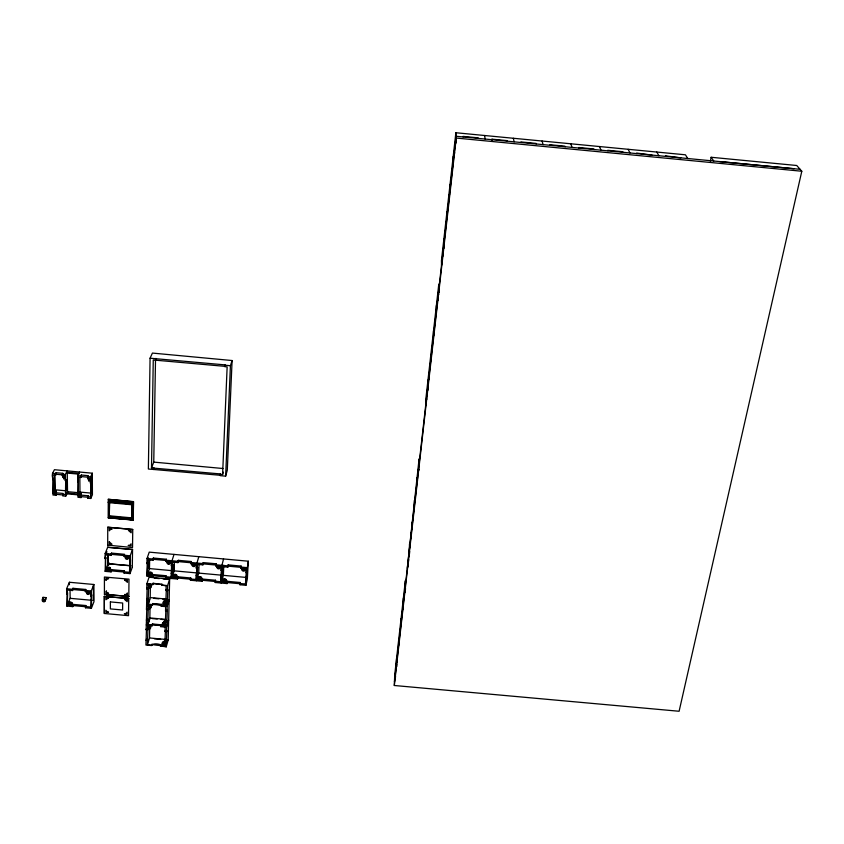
<?xml version="1.0" encoding="UTF-8"?>
<svg xmlns="http://www.w3.org/2000/svg" width="844" height="844" viewBox="0 0 844 844"><rect width="100%" height="100%" fill="white"/><g stroke="black" fill="none" stroke-linecap="round" stroke-linejoin="round"><path stroke-width="1.27" d="M106.903 570.238C105.489 567.189 110.047 565.86 110.596 568.677L109.878 570.512L106.903 570.238L107.41 567.696M107.652 563.771L107.737 554.719M107.694 545.256L107.747 527.183L132.74 529.473L132.529 547.534L107.737 545.15M107.81 564.161L108.612 564.921L109.045 563.159L108.243 563.085L107.81 564.161L108.612 564.235L109.045 563.159M131.01 565.849L108.243 563.771L108.243 554.35M108.19 517.794L108.285 499.3L133.489 501.621L133.236 520.094L108.19 517.794L133.31 519.915M108.38 502.591L108.813 500.925L132.803 503.129L132.793 503.784L132.392 504.807L108.38 502.591L108.813 501.579L112.157 501.79M108.612 564.921L108.612 564.235M131.527 519.007L131.907 517.973L132.656 518.047L132.244 519.714L109.182 517.594L109.182 516.95L109.646 515.832L131.959 517.889L132.065 504.923M109.667 502.855L109.182 517.594M109.878 570.512L110.385 567.97M430.071 366.739L430.071 365.937M111.113 570.628L105.679 570.122L105.542 557.662L105.152 571.346L111.102 571.884L111.492 569.637L124.427 570.818L124.047 573.065L129.997 573.614L132.371 567.094M107.737 547.134L105.152 553.527L105.152 558.644L105.669 554.856L111.134 555.363L111.524 553.105L124.543 554.297L124.163 556.555L129.628 557.051L129.586 560.88L130.482 559.941L129.586 560.88M111.102 571.884L111.492 569.637M111.134 555.363L111.524 553.105M428.625 379.526L428.625 378.713M427.307 391.183L427.307 390.35M427.961 385.37L427.982 380.032M168.346 561.671L169.38 562.558M426.325 399.866L426.885 399.075M124.047 573.065L124.427 570.818M126.421 558.317L127.919 558.454L128.858 556.945L128.267 558.201A1.519 1.266 16.6 0 1 126.874 559.35A1.519 1.266 16.6 0 1 125.387 557.937L125.397 556.66M425.671 405.626L425.714 400.161L438.796 284.122L438.869 288.796M127.908 599.694L127.929 597.636L125.26 597.394L126.41 597.805M128.383 558.211L128.393 556.934M128.71 598.523L128.531 615.677L104.329 613.482L104.318 596.413L128.71 598.523L104.318 596.413M128.805 596.56L128.995 579.153L104.413 577.022L104.424 594.345L128.847 596.455L104.424 594.345M129.955 559.899L129.491 572.295L124.057 571.81M129.997 573.614L130.482 559.941M130.113 560.933L130.155 555.816L132.55 549.402L107.694 547.229M131.632 504.733L132.044 503.066L131.959 517.889M132.244 519.714L132.656 518.047M132.392 504.807L132.803 503.129M132.308 567.295L132.55 549.402M133.236 520.094L133.489 501.621M146.94 563.57L147.278 562.589L146.75 576.241L152.69 576.779L153.049 574.532L165.962 575.714L165.614 577.961L177.504 579.047L177.841 576.8L190.755 577.982L190.427 580.229L202.307 581.316L202.623 579.068L215.526 580.239L215.22 582.497L227.089 583.573L227.395 581.326L240.287 582.508L240.002 584.755L245.931 585.303L247.366 578.805L248.305 561.207L149.24 552.134L147.014 558.475L146.94 563.57L147.805 562.642L147.289 575.028L152.711 575.534L153.049 574.532M150.074 358.204L148.375 469.011L220.337 475.288L220.389 473.927L151.498 467.935L153.26 359.977L224.842 366.338L224.905 364.872L150.074 358.204L152.426 353.077L232.1 360.536L227.289 470.277L225.633 476.153L220.231 475.657L220.389 473.927M152.047 644.088L151.72 645.143L147.383 644.753L147.953 628.854L147.616 629.888L146.16 629.761L146.497 628.717L145.928 645.038L151.72 645.565C153.576 640.807 171.216 647.812 152.047 644.51M146.16 629.761L146.803 608.366L146.466 609.389L147.943 609.526L148.27 608.503L147.7 624.613L152.078 625.014L152.057 625.868L147.689 625.467L147.616 629.888M146.466 609.389L147.13 587.698L146.793 588.701L148.27 588.838L148.607 587.835L148.027 604.167L152.437 604.568L152.764 603.555L161.584 604.357L161.563 605.211L152.753 604.409L152.764 603.555M146.793 588.701L146.867 583.7L149.061 577.222L169.644 579.111L168.188 640.068L166.194 646.873L160.413 645.934L164.749 646.325L165.413 630.436L165.097 631.481L166.542 631.607L166.859 630.573L166.194 646.873M147.457 563.623L148.259 557.684M147.943 609.526L148.006 605.032L152.416 605.433L152.764 603.987L161.573 604.789L161.236 606.235L165.646 606.636L165.561 611.13L167.017 611.267L167.334 610.233L166.542 631.607M148.27 588.838L148.344 584.28L152.785 584.681L153.123 583.236L161.995 584.491L153.123 583.679M148.533 573.878L148.512 575.144L151.487 575.418L152.11 573.561C152.057 571.462 148.101 571.399 148.533 573.878A1.509 1.255 15.2 0 1 150.042 572.749A1.509 1.255 15.2 0 1 151.509 574.152L151.487 575.418M148.977 568.539L149.114 559.709M148.576 606.614L148.618 604.156M147.289 575.028L149.493 568.592L149.631 559.762M418.93 469.338L418.919 470.245L418.392 469.285M418.993 464.696L419.088 458.862L407.304 568.223M147.383 644.753L149.525 637.958L149.694 627.725M147.7 624.613L149.863 617.924L150.032 607.532M148.027 604.167L150.2 597.584L150.38 586.453M151.498 467.935L153.756 462.111L155.507 360.072M153.787 469.517L153.956 467.787M155.676 360.198L155.845 358.405M152.69 576.779L152.711 575.534M147.521 559.804L152.975 560.3L153.334 558.042L166.331 559.234L165.983 561.492L171.448 561.988L171.353 565.807L172.398 565.902L172.703 564.921L172.113 577.296L177.535 577.802L177.841 576.8M152.416 605.433L152.437 604.568M152.785 584.681L153.123 583.236M152.975 560.3L153.334 558.042M152.395 624.824L152.405 623.98L161.151 624.771L161.13 625.626L152.395 624.824L152.057 625.868M417.453 478.4L417.463 477.482M416.219 489.256L416.24 488.338M416.83 483.844L416.947 477.894M165.097 631.481L165.192 627.06L160.814 626.659L161.151 624.771M161.236 606.235L161.584 604.357M167.017 611.267L167.808 589.587L167.492 590.589L166.025 590.462L166.12 585.894L161.679 585.05L167.608 585.599L169.644 579.111M414.298 506.337L414.425 500.249M414.9 500.977L414.921 500.038M165.614 577.961L165.962 575.714M165.983 561.492L166.331 559.234M164.833 642.938L164.78 645.333L163.335 645.206A1.466 1.192 13 0 1 161.911 643.877A1.466 1.192 13 0 1 163.388 642.811L163.789 641.451L165.413 640.997L164.833 642.938L163.388 642.811M165.287 622.777L165.234 625.204L163.778 625.077A1.477 1.203 13.4 0 1 162.343 623.727A1.477 1.203 13.4 0 1 163.831 622.64L164.242 621.3L165.878 620.857L165.287 622.777L163.831 622.64M160.835 625.805L165.202 626.206L165.878 610.106L165.561 611.13M161.257 605.37L165.667 605.77L166.342 589.45L166.025 590.462M170.003 563.127L170.583 561.872L170.182 563.148A1.509 1.266 14.7 0 1 168.652 564.288A1.509 1.266 14.7 0 1 167.196 562.874L167.218 561.608M413.687 511.664L413.708 510.726M167.492 590.589L167.608 585.599M170.182 563.148L170.214 561.872M165.646 576.716L171.068 577.201L171.659 564.815L171.353 565.807M171.564 578.509L171.997 560.764L174.022 554.402M411.197 533.714L411.228 532.743M411.788 528.46L411.935 522.257M412.389 523.196L412.41 522.236M172.398 565.902L172.492 562.083L177.947 562.589L178.284 560.321L191.282 561.513L190.944 563.771L196.399 564.277L196.272 568.086L197.317 568.181L197.601 567.189L196.926 579.564L202.349 580.06L202.623 579.068M173.368 576.146L173.337 577.412L176.312 577.686L176.881 575.83C176.902 573.72 172.872 573.677 173.368 576.146A1.498 1.255 14 0 1 174.887 575.028A1.498 1.255 14 0 1 176.343 576.42L176.312 577.686M173.611 570.797L173.769 564.488M172.113 577.296L174.128 570.85L174.349 562.03M409.329 550.235L409.498 543.905M409.92 545.055L409.941 544.074M177.504 579.047L177.535 577.802M177.947 562.589L178.284 560.321M407.874 563.106L407.905 562.115M407.968 566.989L408.074 563.138M408.749 555.394L408.77 554.413M403.738 599.736L403.77 598.723M404.582 592.245L404.614 591.233M405.131 591.275L405.109 592.288L405.531 588.521M405.152 587.224L405.352 580.683L394.718 674.926L394.317 685.497L679.104 711.26L801.8 171.248L796.736 165.498L711.133 157.269L710.374 161.151M190.427 580.229L190.755 577.982M190.944 563.771L191.282 561.513M194.574 565.67L195.492 564.151L195.122 565.438A1.509 1.266 13.5 0 1 193.593 566.567A1.509 1.266 13.5 0 1 192.137 565.163L192.179 563.887M402.62 609.674L402.651 608.64M403.179 604.715L403.39 598.09M195.122 565.438L195.164 564.161M196.367 580.767L197.074 567.147L195.892 579.469L190.459 578.984M197.317 568.181L197.443 564.372L202.898 564.868L203.225 562.61L216.201 563.792L215.895 566.06L221.35 566.556L221.181 570.365L222.225 570.46L222.478 569.468L221.434 569.373L221.181 570.365M198.15 579.68C196.346 575.144 204.09 576.041 201.125 579.944L198.15 579.68L198.562 577.127M400.299 630.162L400.341 629.118M400.847 625.277L401.079 618.546M401.406 620.382L401.438 619.348M196.926 579.564L198.741 573.097L199.047 564.288M201.125 579.944L201.526 577.391M202.307 581.316L202.349 580.06M202.898 564.868L203.225 562.61M398.02 650.334L398.062 649.268M398.568 645.533L398.811 638.697M399.106 640.712L399.149 639.657M395.171 678.481L395.351 673.807M396.311 665.462L396.564 658.531M396.68 666.697L396.764 664.376M396.849 662.065L396.891 659.649M215.22 582.497L215.526 580.239M215.895 566.06L216.201 563.792M220.284 474.296L222.605 474.507L227.142 366.887L224.736 366.655L224.905 364.872M219.071 568.075C217.583 565.058 218.385 570.797 220.389 566.429L220.062 567.717A1.509 1.266 12.2 0 1 218.512 568.845A1.509 1.266 12.2 0 1 217.077 567.442L217.13 566.166M220.062 567.717L220.115 566.44M215.273 581.242L220.685 581.727L221.434 569.373M225.633 476.153L230.423 365.716L232.1 360.536M221.16 583.035L221.919 565.332L223.554 558.939M227.395 581.326L227.152 582.328L221.729 581.822L222.478 569.468M222.225 570.46L222.394 566.651L227.838 567.147L228.144 564.889L241.12 566.081L240.825 568.339L246.279 568.835L246.079 572.643L246.817 571.694L246.079 572.643M223.006 580.683L222.953 581.938L225.928 582.212C228.745 579.322 222.647 577.085 223.006 580.683A1.498 1.255 11.7 0 1 224.546 579.564A1.498 1.255 11.7 0 1 225.981 580.957L225.928 582.212M221.729 581.822L223.354 575.344L223.797 565.29M227.089 583.573L227.152 582.328M227.838 567.147L228.144 564.889M64.524 475.984L63.806 479.023L62.983 475.847M240.002 584.755L240.287 582.508M240.825 568.339L241.12 566.081M241.996 569.721L242.291 568.434L243.209 570.301L244.148 569.605L242.777 569.626L243.832 570.438L245.266 568.708L244.982 569.995A1.498 1.266 10.9 0 1 243.42 571.124A1.498 1.266 10.9 0 1 241.996 569.721L242.059 568.455M244.982 569.995L245.045 568.729M240.065 583.51L245.477 583.995L246.3 571.652M245.931 585.303L246.817 571.694M246.596 572.696L248.305 561.207M246.923 577.507L247.25 571.219M78.84 494.32L79.79 492.917L80.391 495.998L78.861 495.85L79.98 492.094L79.832 477.303M89.728 478.316L88.979 481.354L88.187 478.168M687.776 158.524L685.433 154.8L455.876 132.74L441.433 260.743L441.539 265.248M394.454 681.941L456.14 135.778M394.317 685.497L456.235 138.057L455.876 132.74M408.433 562.167L408.718 559.593M438.078 300.126L438.342 297.816M443.089 255.88L443.364 253.485M409.424 554.16L409.709 551.575M427.982 390.15L428.362 386.879M439.017 292.741L439.281 290.41M444.06 248.189L444.324 245.783M456.235 140.621L455.939 143.206L455.296 142.594M491.778 140.885L491.989 139.176L507.075 140.621L507.181 141.17M42.822 599.134L43.055 597.341L45.987 597.605L45.165 600.633A1.498 1.203 18.4 0 1 43.73 601.814A1.498 1.203 18.4 0 1 42.232 600.443L43.055 597.341M150.517 606.446L149.546 606.446M163.546 603.165C167.017 605.064 159.6 600.538 166.342 600.4M162.66 643.793C166.257 645.354 159.611 642.537 163.789 641.451M245.477 583.995L246.195 580.746M89.337 591.95L88.493 592.794L87.86 592.055M225.981 580.957L226.297 579.659M220.685 581.727L221.508 578.488M217.077 567.442L217.404 566.155M89.854 478.917L89.401 479.645L89.116 478.843M197.074 567.147L196.789 568.139L196.968 563.043L198.794 556.681M222.605 474.507L223.28 472.155M196.272 568.086L196.557 567.094M192.137 565.163L192.516 563.876L192.801 565.206M160.402 646.346L160.729 644.879M168.673 620.066L166.658 626.765L160.824 626.237M176.343 576.42L176.744 575.133M160.814 626.659L161.141 625.193L152.395 624.402M164.285 602.152L165.751 602.289L165.698 604.758L164.232 604.62A1.488 1.224 13.9 0 1 162.786 603.26A1.488 1.224 13.9 0 1 164.285 602.152L164.696 600.833M171.068 577.201L171.743 575.049M152.405 623.98L152.068 625.436L146.234 624.908M161.679 585.493L162.006 584.048M147.626 628.896L149.093 629.023A1.477 1.203 13.9 0 0 150.57 627.947A1.477 1.203 13.9 0 0 149.124 626.596C149.335 622.904 152.353 628.907 149.515 627.683M167.196 562.874L167.608 561.598M148.048 624.349L149.842 618.779M148.291 624.539L147.668 626.47L149.124 626.596M147.953 608.513L149.42 608.64L149.852 607.321M149.42 608.64A1.488 1.224 14.4 0 0 150.907 607.543A1.488 1.224 14.4 0 0 149.462 606.182C149.335 603.333 152.131 606.551 150.77 607.458M148.375 603.935L149.821 599.546M147.278 602.268L146.55 604.462L152.426 605M148.28 587.814L149.768 587.941A1.498 1.234 14.9 0 0 151.266 586.833A1.498 1.234 14.9 0 0 149.799 585.441C149.842 582.075 153.007 587.086 150.538 586.78M151.509 574.152L151.941 572.865M148.955 583.447L148.322 585.303L149.799 585.441M104.329 613.482L104.361 596.297M125.387 557.937L125.861 556.671L126.146 558M124.163 556.555L124.532 555.574L111.524 554.381M132.74 529.473L107.705 527.278M91.363 608.313L93.969 601.719L93.884 584.491L69.408 582.265L66.602 588.753L66.676 593.722L67.625 592.762L67.351 604.895L72.711 605.391L73.143 604.378L85.898 605.538L85.497 607.775L91.363 608.313L91.701 594.957L90.783 595.927L91.701 594.957M85.497 607.775L85.487 606.562L90.846 607.036L91.711 604.842M105.152 571.346L108.243 563.634M90.846 607.036L91.268 591L93.884 584.491M85.487 606.562L85.898 605.538M105.152 558.644L105.542 557.662M105.669 558.696L106.07 557.715M88.768 593.67L90.076 592.024L89.485 593.258A1.498 1.224 17.1 0 1 88.082 594.44A1.498 1.224 17.1 0 1 86.594 593.058L86.584 591.813M105.669 554.856L106.945 551.702M86.594 593.058L87.132 591.749L87.407 593.068M90.783 595.927L90.762 592.193L85.371 591.707L85.771 589.46L72.932 588.289L72.521 590.536L67.13 590.04L67.193 593.775M85.371 591.707L85.771 589.46M67.13 593.954L66.855 606.076L72.732 606.614L73.143 604.378M71.497 605.285C74.325 602.7 68.543 600.253 69.366 603.122L68.564 605.011L71.497 605.285L72.035 602.732M66.855 606.076L70.147 598.322L70.02 589.703M68.564 605.011L69.102 602.468M72.521 590.536L72.932 588.289M108.285 499.3L133.415 501.8M66.676 593.722L67.109 592.72M81.024 496.061L78.228 495.787L78.26 480.964L77.975 497.295L81.035 497.58L81.457 495.133L88.103 495.744L87.681 498.192L90.741 498.477L92.429 494.763L92.312 473.21L54.427 469.707L52.539 473.326C51.442 477.588 54.016 479.213 52.655 479.55M44.078 601.15C44.247 598.206 41.672 602.595 45.165 600.633L45.987 597.605M45.165 600.717L45.755 599.398M87.681 498.192L88.103 495.744M87.67 496.673L90.466 496.916L91.078 482.146L90.741 498.477M91.078 482.146L90.382 483.032L90.814 482.114M194.7 564.319L193.898 564.931L193.255 564.182M89.738 479.867L90.287 478.685C89.654 481.776 88.441 480.088 88.768 479.107M81.035 497.58L81.457 495.133M90.656 483.053L90.624 476.839L92.312 473.21M80.38 494.457C82.501 492.284 77.891 491.24 79.674 494.141M80.391 495.998L80.94 493.265M88.198 479.73L88.747 478.548M90.382 483.032L90.361 478.369L87.554 478.115L87.966 475.647L81.267 475.024L80.855 477.493L78.038 477.229L77.817 481.871L77.754 475.647L79.515 472.028M87.554 478.115L87.966 475.647M80.855 477.493L81.267 475.024M44.975 599.567L44.173 600.168L43.603 599.662M77.817 481.871L78.26 480.964M78.091 481.892L78.524 480.985M77.859 494.848L66.866 493.835L66.855 493.065L67.531 491.704L78.492 492.706M53.13 478.643L52.961 494.995L56.02 495.28L56.453 492.833L63.1 493.445L62.667 495.892L65.726 496.177L67.541 492.474L67.246 472.165M62.646 494.362L65.442 494.616L66.349 492.769M65.442 494.616L65.705 480.964M65.726 496.177L65.684 479.803M52.929 479.571L52.834 474.908L55.651 475.172L56.084 472.703L62.783 473.326L62.35 475.784L65.167 476.048L65.231 480.711L65.959 479.825M65.505 480.732L65.41 474.507L67.235 470.889L67.246 471.68M64.555 477.546L65.146 476.364L64.344 478.305L63.606 476.227L63.015 477.398M56.02 495.28L56.453 492.833M55.335 492.147L54.343 490.575L53.826 493.55L55.356 493.687L55.335 492.147C57.381 491.155 54.09 488.592 54.406 490.818M55.356 493.687L55.936 490.955M55.989 493.751L53.193 493.487L55.071 489.794L54.786 474.993M62.35 475.784L62.783 473.326M53.193 493.487L53.394 478.664M55.651 475.172L56.084 472.703M64.566 477.05L63.975 476.533M219.493 566.809L218.206 566.693M164.095 601.793L163.947 602.563L165.065 602.489M163.514 622.408L164.221 621.912M224.093 579.364L225.443 579.406M163.367 642.242L163.05 643.149L164.158 643.054M127.813 557.504C123.962 557.546 129.164 559.551 126.695 557.441M108.201 567.59L109.171 567.558M164.242 621.3L162.628 623.262M109.361 568.17L109.351 567.632M200.461 577.591L200.524 577.064M150.728 573.087L149.715 572.57L151.055 572.612M149.525 637.958L165.529 639.414M154.368 638.813L160.655 639.383M164.422 639.731L168.188 640.068M146.328 639.193L147.784 639.33M165.171 640.902L166.616 641.039M146.001 640.248L147.447 640.374M164.865 641.957L166.3 642.084M396.321 669.165L396.279 670.241M395.519 676.213L395.477 677.299M153.756 462.111L222.985 468.515M52.539 473.326L55.62 473.611M62.329 474.222L65.41 474.507M77.754 475.647L80.834 475.932M87.544 476.554L90.624 476.839M56.115 474.265L62.815 474.877M81.288 476.586L87.976 477.198M55.071 489.794L64.809 490.691M79.98 492.094L90.93 493.096M66.855 493.065L77.848 494.078M56.485 494.352L63.131 494.964M81.467 496.652L88.114 497.264M117.137 502.254L120.871 502.591M127.096 503.172L129.586 503.393M132.044 503.72L132.793 503.784M108.38 501.937L132.403 504.142M115.111 516.939L108.802 516.359L108.813 500.661L132.951 502.887L132.793 518.564L129.005 518.216M119.848 517.499L123.952 517.752M109.182 516.95L132.255 519.071M107.663 547.323L132.476 549.592M105.152 553.527L111.144 554.075M124.173 555.268L130.155 555.816M147.014 558.475L153.007 559.023M166.015 560.216L177.978 561.313M190.987 562.505L202.95 563.592M215.948 564.784L227.901 565.881M240.899 567.062L246.87 567.611M153.313 559.319L166.31 560.511M178.253 561.598L191.24 562.79M203.172 563.876L216.159 565.069M228.091 566.155L241.057 567.347M108.201 563.729L130.556 565.67M149.493 568.592L171.775 570.639M174.128 570.85L197.707 573.002M198.741 573.097L221.012 575.133M223.354 575.344L245.604 577.38M171.48 572.422L172.514 572.517M196.293 574.69L197.338 574.785M221.107 576.958L222.141 577.053M171.163 573.414L172.208 573.509M196.019 575.682L197.053 575.777M220.854 577.95L221.898 578.045M226.382 580.356L223.417 580.081L223.333 579.385M111.492 570.892L124.416 572.074M153.028 575.787L165.941 576.969M177.81 578.045L190.712 579.227M202.581 580.313L215.473 581.495M227.331 582.571L240.234 583.753M154.304 578.14L159.347 578.604M163.124 578.952L168.167 579.406M146.867 583.7L152.796 584.238M66.602 588.753L72.51 589.291M85.36 590.462L91.268 591M72.953 589.534L85.782 590.694M150.2 597.584L166.458 599.071M153.84 598.343L158.946 598.818M162.776 599.166L169.159 599.746L167.133 606.34L161.246 605.802M146.962 598.512L148.428 598.639M166.099 600.253L167.555 600.39M106.618 595.695L109.277 595.938L108.127 596.138M146.624 599.525L148.09 599.662M165.783 601.266L167.239 601.403M70.147 598.322L92.154 600.327M147.995 606.045L149.462 606.182M42.2 599.219L45.133 599.483M73.154 605.602L85.909 606.762M149.863 617.924L165.994 619.39M152.205 618.568L157.269 619.021M161.067 619.369L166.141 619.834M146.645 619.011L148.101 619.148M165.635 620.741L167.08 620.867M146.307 620.045L147.774 620.171M165.318 621.775L166.764 621.901M224.799 365.188L230.423 365.716M454.747 152.891L454.177 153.408M438.732 294.345L438.173 295.02M456.108 136.264L800.091 169.306M456.235 138.057L801.8 171.248M149.842 627.166L149.082 626.638M218.322 568.023L217.71 567.484M794.056 168.726L719.763 161.594M149.863 626.121L150.158 626.659M711.133 157.269L713.718 161.014M680.855 157.86L665.462 155.834L665.8 156.404M656.79 152.047L658.879 155.739M651.948 155.074L636.598 153.059L636.882 153.629M150.686 585.198L150.538 586.105L149.652 585.398M628.136 149.293L629.962 152.964M623.03 152.3L622.756 151.73L607.712 150.285L607.954 150.854M599.472 146.54L601.023 150.19M594.092 149.525L593.859 148.955L578.805 147.51L579.016 148.069M570.787 143.786L572.074 147.405M565.142 146.74L564.952 146.181L549.877 144.735L550.045 145.295M542.08 141.022L543.114 144.619M536.172 143.955L536.024 143.406L520.938 141.95L521.075 142.509M513.363 138.268L514.123 141.845M173.769 574.859L173.917 575.555M491.989 139.176L492.073 139.724M484.625 135.504L485.131 139.06M478.179 138.384L478.115 137.836L463.018 136.39L463.061 136.939M453.196 156.488L453.407 160.202M452.606 166.395L452.637 166.975M450.96 181.006L450.991 181.608M450.052 184.351L450.232 188.286M449.451 194.31L449.483 194.932M447.837 208.658L447.858 209.291M446.972 211.707L447.12 215.853M446.36 221.729L446.381 222.383M444.767 235.814L444.788 236.478M443.933 238.578L444.06 242.924M443.311 248.653L443.332 249.339M442.235 258.211L442.256 258.908M54.522 474.792L54.807 490.037M69.408 582.265L69.44 584.723M67.087 479.814L67.246 490.923M437.118 303.555L437.118 304.294M72.711 605.391L72.732 606.614M436.38 305.612L436.432 310.444M435.726 315.814L435.736 316.574M434.238 329.044L434.238 329.804M433.531 330.848L433.552 335.859M89.538 592.087L89.548 593.332M432.877 341.092L432.877 341.873M93.378 585.683L93.452 600.443M92.059 474.729L92.154 493.212M431.4 354.09L431.411 354.881M244.528 568.402L243.684 569.489L243.04 568.508M430.735 355.651L430.735 360.821M68.543 603.776A1.488 1.213 17.4 0 1 69.999 602.679A1.488 1.213 17.4 0 1 71.487 604.051M106.903 568.972A1.509 1.245 17 0 1 108.391 567.843A1.509 1.245 17 0 1 109.878 569.246M198.192 578.414A1.498 1.255 12.9 0 1 199.722 577.296A1.498 1.255 12.9 0 1 201.167 578.689M106.323 591.074L106.323 591.95L108.633 593.353L105.964 593.11L106.323 591.074M106.323 579.564L105.964 580.419L105.964 578.33L108.654 578.573L106.323 579.564M108.507 612.206L105.859 612.269L105.859 610.223L107.367 612.1L108.507 612.206M108.517 597.942L105.848 599.757L105.848 597.7L108.517 597.942M109.266 541.837L109.266 543.99L111.988 544.232L109.266 541.837M109.277 528.639L109.277 530.813L110.838 529.114L112.02 529.22L109.277 528.639M110.385 601.909L110.374 608.904L122.612 610.012L122.654 603.027L110.385 601.909M124.437 613.651L127.096 614.2L127.106 612.153L125.587 613.757L124.437 613.651M124.543 599.398L127.191 601.698L127.212 599.641L124.543 599.398M124.68 594.503L127.36 595.062L127.37 592.994L125.84 594.609L124.68 594.503M124.785 580.039L127.455 582.381L127.476 580.292L124.785 580.039M128.33 545.414L131.052 545.984L131.073 543.842L129.512 545.519L128.33 545.414M128.457 530.401L131.179 532.828L131.2 530.654L128.457 530.401M54.765 490.607L55.482 491.345L54.765 490.607M54.195 491.852C54.575 494.637 55.419 490.142 54.195 491.852M63.405 477.24C63.785 480.046 64.65 475.51 63.405 477.24M79.241 494.151C79.6 496.937 80.486 492.453 79.241 494.151M79.779 492.907L80.475 493.645L79.779 492.907M174.518 574.838L175.995 575.154L174.518 574.838M69.303 603.692C70.231 606.171 71.487 602.183 69.303 603.692M87.354 592.973C88.272 595.474 89.559 591.444 87.354 592.973M107.673 568.888C108.581 571.43 109.899 567.337 107.673 568.888M149.304 573.783C150.179 576.325 151.551 572.243 149.304 573.783M149.072 586.464C149.947 588.985 151.308 584.934 149.072 586.464M148.734 607.195C149.61 609.674 150.949 605.686 148.734 607.195M148.407 627.588C149.272 630.035 150.601 626.1 148.407 627.588M167.967 562.779C168.832 565.343 170.235 561.228 167.967 562.779M163.103 623.632C163.958 626.09 165.308 622.144 163.103 623.632M174.138 576.062C175.003 578.594 176.396 574.511 174.138 576.062M192.917 565.069C193.761 567.622 195.186 563.507 192.917 565.069M198.973 578.33C199.817 580.862 201.231 576.779 198.973 578.33M223.787 580.588C224.588 583.13 226.087 579.047 223.787 580.588M78.861 473.368L66.56 472.229L66.57 473.009L78.872 474.149L78.861 473.368"/></g></svg>
